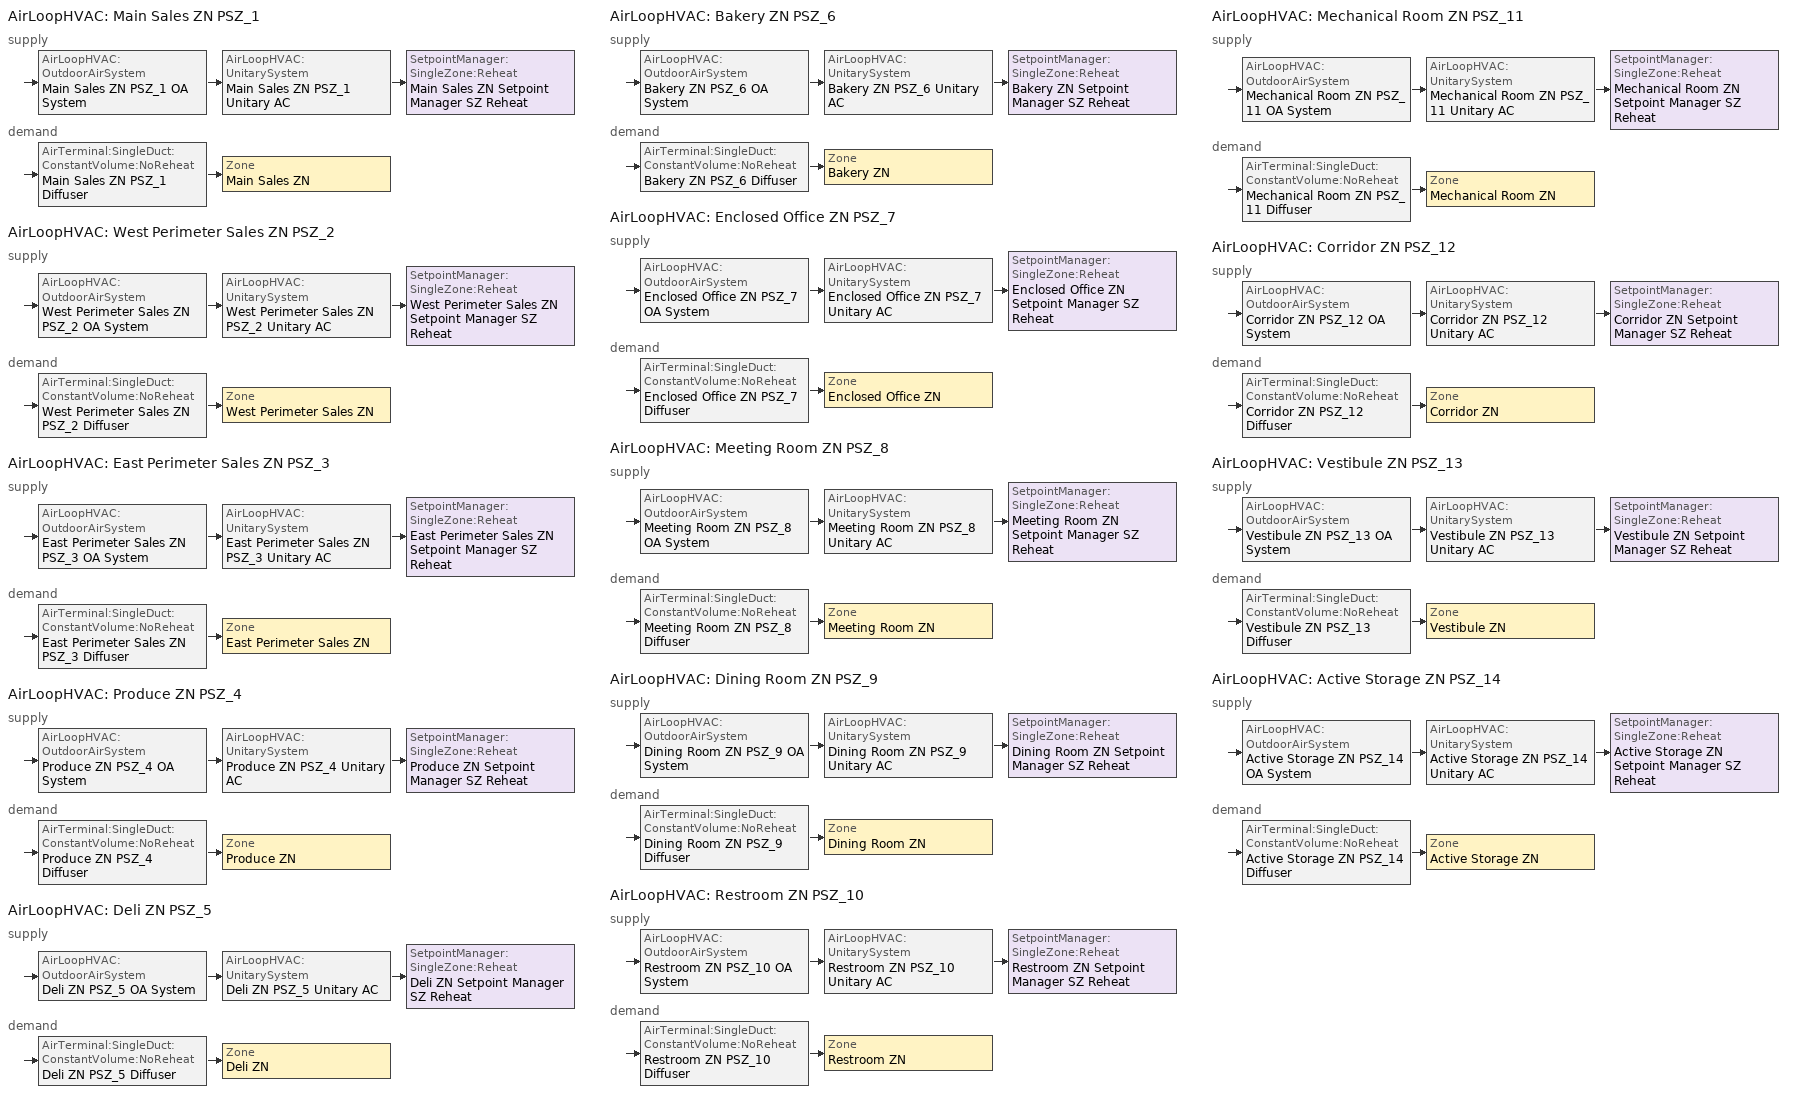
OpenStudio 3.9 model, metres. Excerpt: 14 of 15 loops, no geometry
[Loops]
AirLoopHVAC 'Main Sales ZN PSZ_1'
 supply: AirLoopHVAC:OutdoorAirSystem 'Main Sales ZN PSZ_1 OA System' > AirLoopHVAC:UnitarySystem 'Main Sales ZN PSZ_1 Unitary AC' > SetpointManager:SingleZone:Reheat 'Main Sales ZN Setpoint Manager SZ Reheat'
 demand: AirTerminal:SingleDuct:ConstantVolume:NoReheat 'Main Sales ZN PSZ_1 Diffuser' > Zone 'Main Sales ZN'
AirLoopHVAC 'West Perimeter Sales ZN PSZ_2'
 supply: AirLoopHVAC:OutdoorAirSystem 'West Perimeter Sales ZN PSZ_2 OA System' > AirLoopHVAC:UnitarySystem 'West Perimeter Sales ZN PSZ_2 Unitary AC' > SetpointManager:SingleZone:Reheat 'West Perimeter Sales ZN Setpoint Manager SZ Reheat'
 demand: AirTerminal:SingleDuct:ConstantVolume:NoReheat 'West Perimeter Sales ZN PSZ_2 Diffuser' > Zone 'West Perimeter Sales ZN'
AirLoopHVAC 'East Perimeter Sales ZN PSZ_3'
 supply: AirLoopHVAC:OutdoorAirSystem 'East Perimeter Sales ZN PSZ_3 OA System' > AirLoopHVAC:UnitarySystem 'East Perimeter Sales ZN PSZ_3 Unitary AC' > SetpointManager:SingleZone:Reheat 'East Perimeter Sales ZN Setpoint Manager SZ Reheat'
 demand: AirTerminal:SingleDuct:ConstantVolume:NoReheat 'East Perimeter Sales ZN PSZ_3 Diffuser' > Zone 'East Perimeter Sales ZN'
AirLoopHVAC 'Produce ZN PSZ_4'
 supply: AirLoopHVAC:OutdoorAirSystem 'Produce ZN PSZ_4 OA System' > AirLoopHVAC:UnitarySystem 'Produce ZN PSZ_4 Unitary AC' > SetpointManager:SingleZone:Reheat 'Produce ZN Setpoint Manager SZ Reheat'
 demand: AirTerminal:SingleDuct:ConstantVolume:NoReheat 'Produce ZN PSZ_4 Diffuser' > Zone 'Produce ZN'
AirLoopHVAC 'Deli ZN PSZ_5'
 supply: AirLoopHVAC:OutdoorAirSystem 'Deli ZN PSZ_5 OA System' > AirLoopHVAC:UnitarySystem 'Deli ZN PSZ_5 Unitary AC' > SetpointManager:SingleZone:Reheat 'Deli ZN Setpoint Manager SZ Reheat'
 demand: AirTerminal:SingleDuct:ConstantVolume:NoReheat 'Deli ZN PSZ_5 Diffuser' > Zone 'Deli ZN'
AirLoopHVAC 'Bakery ZN PSZ_6'
 supply: AirLoopHVAC:OutdoorAirSystem 'Bakery ZN PSZ_6 OA System' > AirLoopHVAC:UnitarySystem 'Bakery ZN PSZ_6 Unitary AC' > SetpointManager:SingleZone:Reheat 'Bakery ZN Setpoint Manager SZ Reheat'
 demand: AirTerminal:SingleDuct:ConstantVolume:NoReheat 'Bakery ZN PSZ_6 Diffuser' > Zone 'Bakery ZN'
AirLoopHVAC 'Enclosed Office ZN PSZ_7'
 supply: AirLoopHVAC:OutdoorAirSystem 'Enclosed Office ZN PSZ_7 OA System' > AirLoopHVAC:UnitarySystem 'Enclosed Office ZN PSZ_7 Unitary AC' > SetpointManager:SingleZone:Reheat 'Enclosed Office ZN Setpoint Manager SZ Reheat'
 demand: AirTerminal:SingleDuct:ConstantVolume:NoReheat 'Enclosed Office ZN PSZ_7 Diffuser' > Zone 'Enclosed Office ZN'
AirLoopHVAC 'Meeting Room ZN PSZ_8'
 supply: AirLoopHVAC:OutdoorAirSystem 'Meeting Room ZN PSZ_8 OA System' > AirLoopHVAC:UnitarySystem 'Meeting Room ZN PSZ_8 Unitary AC' > SetpointManager:SingleZone:Reheat 'Meeting Room ZN Setpoint Manager SZ Reheat'
 demand: AirTerminal:SingleDuct:ConstantVolume:NoReheat 'Meeting Room ZN PSZ_8 Diffuser' > Zone 'Meeting Room ZN'
AirLoopHVAC 'Dining Room ZN PSZ_9'
 supply: AirLoopHVAC:OutdoorAirSystem 'Dining Room ZN PSZ_9 OA System' > AirLoopHVAC:UnitarySystem 'Dining Room ZN PSZ_9 Unitary AC' > SetpointManager:SingleZone:Reheat 'Dining Room ZN Setpoint Manager SZ Reheat'
 demand: AirTerminal:SingleDuct:ConstantVolume:NoReheat 'Dining Room ZN PSZ_9 Diffuser' > Zone 'Dining Room ZN'
AirLoopHVAC 'Restroom ZN PSZ_10'
 supply: AirLoopHVAC:OutdoorAirSystem 'Restroom ZN PSZ_10 OA System' > AirLoopHVAC:UnitarySystem 'Restroom ZN PSZ_10 Unitary AC' > SetpointManager:SingleZone:Reheat 'Restroom ZN Setpoint Manager SZ Reheat'
 demand: AirTerminal:SingleDuct:ConstantVolume:NoReheat 'Restroom ZN PSZ_10 Diffuser' > Zone 'Restroom ZN'
AirLoopHVAC 'Mechanical Room ZN PSZ_11'
 supply: AirLoopHVAC:OutdoorAirSystem 'Mechanical Room ZN PSZ_11 OA System' > AirLoopHVAC:UnitarySystem 'Mechanical Room ZN PSZ_11 Unitary AC' > SetpointManager:SingleZone:Reheat 'Mechanical Room ZN Setpoint Manager SZ Reheat'
 demand: AirTerminal:SingleDuct:ConstantVolume:NoReheat 'Mechanical Room ZN PSZ_11 Diffuser' > Zone 'Mechanical Room ZN'
AirLoopHVAC 'Corridor ZN PSZ_12'
 supply: AirLoopHVAC:OutdoorAirSystem 'Corridor ZN PSZ_12 OA System' > AirLoopHVAC:UnitarySystem 'Corridor ZN PSZ_12 Unitary AC' > SetpointManager:SingleZone:Reheat 'Corridor ZN Setpoint Manager SZ Reheat'
 demand: AirTerminal:SingleDuct:ConstantVolume:NoReheat 'Corridor ZN PSZ_12 Diffuser' > Zone 'Corridor ZN'
AirLoopHVAC 'Vestibule ZN PSZ_13'
 supply: AirLoopHVAC:OutdoorAirSystem 'Vestibule ZN PSZ_13 OA System' > AirLoopHVAC:UnitarySystem 'Vestibule ZN PSZ_13 Unitary AC' > SetpointManager:SingleZone:Reheat 'Vestibule ZN Setpoint Manager SZ Reheat'
 demand: AirTerminal:SingleDuct:ConstantVolume:NoReheat 'Vestibule ZN PSZ_13 Diffuser' > Zone 'Vestibule ZN'
AirLoopHVAC 'Active Storage ZN PSZ_14'
 supply: AirLoopHVAC:OutdoorAirSystem 'Active Storage ZN PSZ_14 OA System' > AirLoopHVAC:UnitarySystem 'Active Storage ZN PSZ_14 Unitary AC' > SetpointManager:SingleZone:Reheat 'Active Storage ZN Setpoint Manager SZ Reheat'
 demand: AirTerminal:SingleDuct:ConstantVolume:NoReheat 'Active Storage ZN PSZ_14 Diffuser' > Zone 'Active Storage ZN'
[Sizing:Zone] Zone Cooling Design Supply Air Temperature Input Method=SupplyAirTemperature; Zone Cooling Design Supply Air Temperature {C}=12.7778; Zone Cooling Design Supply Air Temperature Difference {deltaC}=11.11; Zone Heating Design Supply Air Temperature Input Method=SupplyAirTemperature; Zone Heating Design Supply Air Temperature {C}=50; Zone Heating Design Supply Air Temperature Difference {deltaC}=11.11; Zone Cooling Design Supply Air Humidity Ratio {kg-H2O/kg-air}=0.0085; Zone Heating Design Supply Air Humidity Ratio {kg-H2O/kg-air}=0.008; Cooling Design Air Flow Method=DesignDay; Heating Design Air Flow Method=DesignDay; Account for Dedicated Outdoor Air System=No; Dedicated Outdoor Air System Control Strategy=NeutralSupplyAir; Dedicated Outdoor Air Low Setpoint Temperature for Design {C}=autosize; Dedicated Outdoor Air High Setpoint Temperature for Design {C}=autosize; Zone Load Sizing Method=Sensible Load Only No Latent Load; Zone Latent Cooling Design Supply Air Humidity Ratio Input Method=HumidityRatioDifference; Zone Cooling Design Supply Air Humidity Ratio Difference {kgWater/kgDryAir}=0.005; Zone Latent Heating Design Supply Air Humidity Ratio Input Method=HumidityRatioDifference; Zone Humidification Design Supply Air Humidity Ratio Difference {kgWater/kgDryAir}=0.005; Sizing Option=Coincident
Active Storage ZN; Bakery ZN; Corridor ZN; Deli ZN; Dining Room ZN; East Perimeter Sales ZN; Enclosed Office ZN; Main Sales ZN; Mechanical Room ZN; Meeting Room ZN; Produce ZN; Restroom ZN; Vestibule ZN; West Perimeter Sales ZN
[Zone equipment]
Active Storage ZN: Active Storage ZN PSZ_14 Diffuser
Bakery ZN: Bakery ZN PSZ_6 Diffuser, Bakery ZN Exhaust Fan
Corridor ZN: Corridor ZN PSZ_12 Diffuser
Deli ZN: Deli ZN PSZ_5 Diffuser, Deli ZN Exhaust Fan
Dining Room ZN: Dining Room ZN PSZ_9 Diffuser
East Perimeter Sales ZN: East Perimeter Sales ZN PSZ_3 Diffuser
Enclosed Office ZN: Enclosed Office ZN PSZ_7 Diffuser
Main Sales ZN: Main Sales ZN PSZ_1 Diffuser
Mechanical Room ZN: Mechanical Room ZN PSZ_11 Diffuser
Meeting Room ZN: Meeting Room ZN PSZ_8 Diffuser
Produce ZN: Produce ZN PSZ_4 Diffuser
Restroom ZN: Restroom ZN PSZ_10 Diffuser
Vestibule ZN: Vestibule ZN PSZ_13 Diffuser
West Perimeter Sales ZN: West Perimeter Sales ZN PSZ_2 Diffuser
[AirLoopHVAC] Availability Schedule=SuperMarket HVACOperationSchd; Design Supply Air Flow Rate {m3/s}=AutoSize; Design Return Air Flow Fraction of Supply Air Flow=1
Main Sales ZN PSZ_1; West Perimeter Sales ZN PSZ_2; East Perimeter Sales ZN PSZ_3; Produce ZN PSZ_4; Deli ZN PSZ_5; Bakery ZN PSZ_6; Enclosed Office ZN PSZ_7; Meeting Room ZN PSZ_8; Dining Room ZN PSZ_9; Restroom ZN PSZ_10; Mechanical Room ZN PSZ_11; Corridor ZN PSZ_12; Vestibule ZN PSZ_13; Active Storage ZN PSZ_14
[Sizing:System] Type of Load to Size On=Sensible; Design Outdoor Air Flow Rate {m3/s}=Autosize; Central Heating Maximum System Air Flow Ratio=1; Preheat Design Temperature {C}=7.22222; Preheat Design Humidity Ratio {kg-H2O/kg-Air}=0.008; Precool Design Temperature {C}=12.7778; Precool Design Humidity Ratio {kg-H2O/kg-Air}=0.008; Central Cooling Design Supply Air Temperature {C}=12.7778; Central Heating Design Supply Air Temperature {C}=50; Sizing Option=Coincident; 100% Outdoor Air in Cooling=No; 100% Outdoor Air in Heating=No; Central Cooling Design Supply Air Humidity Ratio {kg-H2O/kg-Air}=0.0085; Central Heating Design Supply Air Humidity Ratio {kg-H2O/kg-Air}=0.008; Cooling Design Air Flow Method=DesignDay; Cooling Design Air Flow Rate {m3/s}=0; Heating Design Air Flow Method=DesignDay; Heating Design Air Flow Rate {m3/s}=0; System Outdoor Air Method=ZoneSum; Zone Maximum Outdoor Air Fraction=1; Cooling Supply Air Flow Rate Per Floor Area {m3/s-m2}=0.00996765; Cooling Fraction of Autosized Cooling Supply Air Flow Rate=1; Cooling Supply Air Flow Rate Per Unit Cooling Capacity {m3/s-W}=3.94755e-05; Heating Supply Air Flow Rate Per Floor Area {m3/s-m2}=0.00996765; Heating Fraction of Autosized Heating Supply Air Flow Rate=1; Heating Fraction of Autosized Cooling Supply Air Flow Rate=1; Heating Supply Air Flow Rate Per Unit Heating Capacity {m3/s-W}=3.15882e-05; Cooling Design Capacity Method=CoolingDesignCapacity; Cooling Design Capacity {W}=autosize; Cooling Design Capacity Per Floor Area {W/m2}=234.7; Fraction of Autosized Cooling Design Capacity=1; Heating Design Capacity Method=HeatingDesignCapacity; Heating Design Capacity {W}=autosize; Heating Design Capacity Per Floor Area {W/m2}=157; Fraction of Autosized Heating Design Capacity=1; Central Cooling Capacity Control Method=OnOff
Main Sales ZN PSZ_1; West Perimeter Sales ZN PSZ_2; East Perimeter Sales ZN PSZ_3; Produce ZN PSZ_4; Deli ZN PSZ_5; Bakery ZN PSZ_6; Enclosed Office ZN PSZ_7; Meeting Room ZN PSZ_8; Dining Room ZN PSZ_9; Restroom ZN PSZ_10; Mechanical Room ZN PSZ_11; Corridor ZN PSZ_12; Vestibule ZN PSZ_13; Active Storage ZN PSZ_14
[SetpointManager:SingleZone:Reheat] Minimum Supply Air Temperature {C}=12.7778; Maximum Supply Air Temperature {C}=50
Name | Control Zone | Setpoint Node or NodeList
Main Sales ZN Setpoint Manager SZ Reheat | Main Sales ZN | Main Sales ZN PSZ_1 Supply Outlet Node
West Perimeter Sales ZN Setpoint Manager SZ Reheat | West Perimeter Sales ZN | West Perimeter Sales ZN PSZ_2 Supply Outlet Node
East Perimeter Sales ZN Setpoint Manager SZ Reheat | East Perimeter Sales ZN | East Perimeter Sales ZN PSZ_3 Supply Outlet Node
Produce ZN Setpoint Manager SZ Reheat | Produce ZN | Produce ZN PSZ_4 Supply Outlet Node
Deli ZN Setpoint Manager SZ Reheat | Deli ZN | Deli ZN PSZ_5 Supply Outlet Node
Bakery ZN Setpoint Manager SZ Reheat | Bakery ZN | Bakery ZN PSZ_6 Supply Outlet Node
Enclosed Office ZN Setpoint Manager SZ Reheat | Enclosed Office ZN | Enclosed Office ZN PSZ_7 Supply Outlet Node
Meeting Room ZN Setpoint Manager SZ Reheat | Meeting Room ZN | Meeting Room ZN PSZ_8 Supply Outlet Node
Dining Room ZN Setpoint Manager SZ Reheat | Dining Room ZN | Dining Room ZN PSZ_9 Supply Outlet Node
Restroom ZN Setpoint Manager SZ Reheat | Restroom ZN | Restroom ZN PSZ_10 Supply Outlet Node
Mechanical Room ZN Setpoint Manager SZ Reheat | Mechanical Room ZN | Mechanical Room ZN PSZ_11 Supply Outlet Node
Corridor ZN Setpoint Manager SZ Reheat | Corridor ZN | Corridor ZN PSZ_12 Supply Outlet Node
Vestibule ZN Setpoint Manager SZ Reheat | Vestibule ZN | Vestibule ZN PSZ_13 Supply Outlet Node
Active Storage ZN Setpoint Manager SZ Reheat | Active Storage ZN | Active Storage ZN PSZ_14 Supply Outlet Node
[Coil:Heating:Gas] Availability Schedule=Always On Discrete; Gas Burner Efficiency=0.8; Nominal Capacity {W}=AutoSize; On Cycle Parasitic Electric Load {W}=0; Off Cycle Parasitic Gas Load {W}=0
Main Sales ZN PSZ_1 Gas Htg Coil; West Perimeter Sales ZN PSZ_2 Gas Htg Coil; East Perimeter Sales ZN PSZ_3 Gas Htg Coil; Produce ZN PSZ_4 Gas Htg Coil; Deli ZN PSZ_5 Gas Htg Coil; Bakery ZN PSZ_6 Gas Htg Coil; Enclosed Office ZN PSZ_7 Gas Htg Coil; Meeting Room ZN PSZ_8 Gas Htg Coil; Dining Room ZN PSZ_9 Gas Htg Coil; Restroom ZN PSZ_10 Gas Htg Coil; Mechanical Room ZN PSZ_11 Gas Htg Coil; Corridor ZN PSZ_12 Gas Htg Coil; Vestibule ZN PSZ_13 Gas Htg Coil; Active Storage ZN PSZ_14 Gas Htg Coil
[Coil:Heating:Electric] Availability Schedule=Always On Discrete; Efficiency=1
Main Sales ZN PSZ_1 Electric Backup Htg Coil; West Perimeter Sales ZN PSZ_2 Electric Backup Htg Coil; East Perimeter Sales ZN PSZ_3 Electric Backup Htg Coil; Produce ZN PSZ_4 Electric Backup Htg Coil; Deli ZN PSZ_5 Electric Backup Htg Coil; Bakery ZN PSZ_6 Electric Backup Htg Coil; Enclosed Office ZN PSZ_7 Electric Backup Htg Coil; Meeting Room ZN PSZ_8 Electric Backup Htg Coil; Dining Room ZN PSZ_9 Electric Backup Htg Coil; Restroom ZN PSZ_10 Electric Backup Htg Coil; Mechanical Room ZN PSZ_11 Electric Backup Htg Coil; Corridor ZN PSZ_12 Electric Backup Htg Coil; Vestibule ZN PSZ_13 Electric Backup Htg Coil; Active Storage ZN PSZ_14 Electric Backup Htg Coil
[Coil:Cooling:DX:TwoSpeed] Availability Schedule=Always On Discrete; Rated High Speed Total Cooling Capacity {W}=Autosize; Rated High Speed Sensible Heat Ratio=Autosize; Rated High Speed Air Flow Rate {m3/s}=Autosize; Rated High Speed Evaporator Fan Power Per Volume Flow Rate 2017 {W/(m3/s)}=773.3; Rated High Speed Evaporator Fan Power Per Volume Flow Rate 2023 {W/(m3/s)}=934.4; Unit Internal Static Air Pressure {Pa}=773.3; Total Cooling Capacity Function of Temperature Curve=CoilClgDXQRatio_fTwbToadbSI; Total Cooling Capacity Function of Flow Fraction Curve=CoilClgDXSnglQRatio_fCFMRatio; Energy Input Ratio Function of Temperature Curve=CoilClgDXEIRRatio_fTwbToadbSI; Energy Input Ratio Function of Flow Fraction Curve=CoilClgDXSnglEIRRatio_fCFMRatio; Part Load Fraction Correlation Curve=CoilClgDXEIRRatio_fQFrac; Rated Low Speed Total Cooling Capacity {W}=Autosize; Rated Low Speed Sensible Heat Ratio=0.69; Rated Low Speed Evaporator Fan Power Per Volume Flow Rate 2017 {W/(m3/s)}=773.3; Rated Low Speed Evaporator Fan Power Per Volume Flow Rate 2023 {W/(m3/s)}=934.4; Low Speed Total Cooling Capacity Function of Temperature Curve=CoilClgDXQRatio_fTwbToadbSI; Low Speed Energy Input Ratio Function of Temperature Curve=CoilClgDXEIRRatio_fTwbToadbSI; Condenser Type=AirCooled; Minimum Outdoor Dry-Bulb Temperature for Compressor Operation {C}=-25; High Speed Evaporative Condenser Effectiveness=0; High Speed Evaporative Condenser Air Flow Rate {m3/s}=Autosize; High Speed Evaporative Condenser Pump Rated Power Consumption {W}=Autosize; Low Speed Evaporative Condenser Effectiveness=0; Low Speed Evaporative Condenser Air Flow Rate {m3/s}=Autosize; Low Speed Evaporative Condenser Pump Rated Power Consumption {W}=Autosize; Basin Heater Capacity {W/K}=10; Basin Heater Setpoint Temperature {C}=2
Name | Rated High Speed COP {W/W} | Rated Low Speed COP {W/W}
Main Sales ZN PSZ_1 2spd DX AC Clg Coil 642kBtu/hr 9.3EER; Produce ZN PSZ_4 2spd DX AC Clg Coil 278kBtu/hr 9.3EER | 3.23281 | 3.23281
West Perimeter Sales ZN PSZ_2 2spd DX AC Clg Coil 68kBtu/hr 10.1EER; East Perimeter Sales ZN PSZ_3 2spd DX AC Clg Coil 68kBtu/hr 10.1EER; Deli ZN PSZ_5 2spd DX AC Clg Coil 85kBtu/hr 10.1EER; Active Storage ZN PSZ_14 2spd DX AC Clg Coil 112kBtu/hr 10.1EER | 3.49917 | 3.49917
Bakery ZN PSZ_6 2spd DX AC Clg Coil 54kBtu/hr 9.7SEER; Enclosed Office ZN PSZ_7 2spd DX AC Clg Coil 10kBtu/hr 9.7SEER; Meeting Room ZN PSZ_8 2spd DX AC Clg Coil 30kBtu/hr 9.7SEER; Dining Room ZN PSZ_9 2spd DX AC Clg Coil 45kBtu/hr 9.7SEER; Restroom ZN PSZ_10 2spd DX AC Clg Coil 28kBtu/hr 9.7SEER; Mechanical Room ZN PSZ_11 2spd DX AC Clg Coil 10kBtu/hr 9.7SEER; Corridor ZN PSZ_12 2spd DX AC Clg Coil 20kBtu/hr 9.7SEER; Vestibule ZN PSZ_13 2spd DX AC Clg Coil 1kBtu/hr 9.7SEER | 3.14722 | 3.14722
[Fan:OnOff] Availability Schedule=Always On Discrete; Maximum Flow Rate {m3/s}=autosize; Motor In Airstream Fraction=1
Name | Fan Total Efficiency | Pressure Rise {Pa} | Motor Efficiency | Fan Power Ratio Function of Speed Ratio Curve | Fan Efficiency Ratio Function of Speed Ratio Curve
Main Sales ZN PSZ_1 Fan | 0.5915 | 1018.77 | 0.91 | Fan On Off Power Curve | Fan On Off Efficiency Curve
West Perimeter Sales ZN PSZ_2 Fan | 0.546 | 622.722 | 0.84 | Fan On Off Power Curve 1 | Fan On Off Efficiency Curve 1
East Perimeter Sales ZN PSZ_3 Fan | 0.546 | 622.722 | 0.84 | Fan On Off Power Curve 2 | Fan On Off Efficiency Curve 2
Produce ZN PSZ_4 Fan | 0.56875 | 622.722 | 0.875 | Fan On Off Power Curve 3 | Fan On Off Efficiency Curve 3
Deli ZN PSZ_5 Fan | 0.546 | 622.722 | 0.84 | Fan On Off Power Curve 4 | Fan On Off Efficiency Curve 4
Bakery ZN PSZ_6 Fan | 0.53625 | 622.722 | 0.825 | Fan On Off Power Curve 5 | Fan On Off Efficiency Curve 5
Enclosed Office ZN PSZ_7 Fan | 0.53625 | 622.722 | 0.825 | Fan On Off Power Curve 6 | Fan On Off Efficiency Curve 6
Meeting Room ZN PSZ_8 Fan | 0.53625 | 622.722 | 0.825 | Fan On Off Power Curve 7 | Fan On Off Efficiency Curve 7
Dining Room ZN PSZ_9 Fan | 0.53625 | 622.722 | 0.825 | Fan On Off Power Curve 8 | Fan On Off Efficiency Curve 8
Restroom ZN PSZ_10 Fan | 0.53625 | 622.722 | 0.825 | Fan On Off Power Curve 9 | Fan On Off Efficiency Curve 9
Mechanical Room ZN PSZ_11 Fan | 0.53625 | 622.722 | 0.825 | Fan On Off Power Curve 10 | Fan On Off Efficiency Curve 10
Corridor ZN PSZ_12 Fan | 0.53625 | 622.722 | 0.825 | Fan On Off Power Curve 11 | Fan On Off Efficiency Curve 11
Vestibule ZN PSZ_13 Fan | 0.53625 | 622.722 | 0.825 | Fan On Off Power Curve 12 | Fan On Off Efficiency Curve 12
Active Storage ZN PSZ_14 Fan | 0.546 | 622.722 | 0.84 | Fan On Off Power Curve 13 | Fan On Off Efficiency Curve 13
[AirLoopHVAC:UnitarySystem] Control Type=Load; Dehumidification Control Type=None; Availability Schedule=SuperMarket HVACOperationSchd; Fan Placement=DrawThrough; Supply Air Fan Operating Mode Schedule=SuperMarket HVACOperationSchd; DX Heating Coil Sizing Ratio=1; Use DOAS DX Cooling Coil=No; DOAS DX Cooling Coil Leaving Minimum Air Temperature {C}=2; Latent Load Control=SensibleOnlyLoadControl; Supply Air Flow Rate Method During Cooling Operation=SupplyAirFlowRate; Supply Air Flow Rate During Cooling Operation {m3/s}=Autosize; Supply Air Flow Rate Method During Heating Operation=SupplyAirFlowRate; Supply Air Flow Rate During Heating Operation {m3/s}=Autosize; Supply Air Flow Rate Method When No Cooling or Heating is Required=None; No Load Supply Air Flow Rate Control Set To Low Speed=Yes; Maximum Supply Air Temperature {C}=80; Maximum Outdoor Dry-Bulb Temperature for Supplemental Heater Operation {C}=21; Ancilliary On-Cycle Electric Power {W}=0; Ancilliary Off-Cycle Electric Power {W}=0
Name | Controlling Zone or Thermostat Location | Supply Fan | Heating Coil | Cooling Coil | Supplemental Heating Coil
Main Sales ZN PSZ_1 Unitary AC | Main Sales ZN | Main Sales ZN PSZ_1 Fan | Main Sales ZN PSZ_1 Gas Htg Coil | Main Sales ZN PSZ_1 2spd DX AC Clg Coil 642kBtu/hr 9.3EER | Main Sales ZN PSZ_1 Electric Backup Htg Coil
West Perimeter Sales ZN PSZ_2 Unitary AC | West Perimeter Sales ZN | West Perimeter Sales ZN PSZ_2 Fan | West Perimeter Sales ZN PSZ_2 Gas Htg Coil | West Perimeter Sales ZN PSZ_2 2spd DX AC Clg Coil 68kBtu/hr 10.1EER | West Perimeter Sales ZN PSZ_2 Electric Backup Htg Coil
East Perimeter Sales ZN PSZ_3 Unitary AC | East Perimeter Sales ZN | East Perimeter Sales ZN PSZ_3 Fan | East Perimeter Sales ZN PSZ_3 Gas Htg Coil | East Perimeter Sales ZN PSZ_3 2spd DX AC Clg Coil 68kBtu/hr 10.1EER | East Perimeter Sales ZN PSZ_3 Electric Backup Htg Coil
Produce ZN PSZ_4 Unitary AC | Produce ZN | Produce ZN PSZ_4 Fan | Produce ZN PSZ_4 Gas Htg Coil | Produce ZN PSZ_4 2spd DX AC Clg Coil 278kBtu/hr 9.3EER | Produce ZN PSZ_4 Electric Backup Htg Coil
Deli ZN PSZ_5 Unitary AC | Deli ZN | Deli ZN PSZ_5 Fan | Deli ZN PSZ_5 Gas Htg Coil | Deli ZN PSZ_5 2spd DX AC Clg Coil 85kBtu/hr 10.1EER | Deli ZN PSZ_5 Electric Backup Htg Coil
Bakery ZN PSZ_6 Unitary AC | Bakery ZN | Bakery ZN PSZ_6 Fan | Bakery ZN PSZ_6 Gas Htg Coil | Bakery ZN PSZ_6 2spd DX AC Clg Coil 54kBtu/hr 9.7SEER | Bakery ZN PSZ_6 Electric Backup Htg Coil
Enclosed Office ZN PSZ_7 Unitary AC | Enclosed Office ZN | Enclosed Office ZN PSZ_7 Fan | Enclosed Office ZN PSZ_7 Gas Htg Coil | Enclosed Office ZN PSZ_7 2spd DX AC Clg Coil 10kBtu/hr 9.7SEER | Enclosed Office ZN PSZ_7 Electric Backup Htg Coil
Meeting Room ZN PSZ_8 Unitary AC | Meeting Room ZN | Meeting Room ZN PSZ_8 Fan | Meeting Room ZN PSZ_8 Gas Htg Coil | Meeting Room ZN PSZ_8 2spd DX AC Clg Coil 30kBtu/hr 9.7SEER | Meeting Room ZN PSZ_8 Electric Backup Htg Coil
Dining Room ZN PSZ_9 Unitary AC | Dining Room ZN | Dining Room ZN PSZ_9 Fan | Dining Room ZN PSZ_9 Gas Htg Coil | Dining Room ZN PSZ_9 2spd DX AC Clg Coil 45kBtu/hr 9.7SEER | Dining Room ZN PSZ_9 Electric Backup Htg Coil
Restroom ZN PSZ_10 Unitary AC | Restroom ZN | Restroom ZN PSZ_10 Fan | Restroom ZN PSZ_10 Gas Htg Coil | Restroom ZN PSZ_10 2spd DX AC Clg Coil 28kBtu/hr 9.7SEER | Restroom ZN PSZ_10 Electric Backup Htg Coil
Mechanical Room ZN PSZ_11 Unitary AC | Mechanical Room ZN | Mechanical Room ZN PSZ_11 Fan | Mechanical Room ZN PSZ_11 Gas Htg Coil | Mechanical Room ZN PSZ_11 2spd DX AC Clg Coil 10kBtu/hr 9.7SEER | Mechanical Room ZN PSZ_11 Electric Backup Htg Coil
Corridor ZN PSZ_12 Unitary AC | Corridor ZN | Corridor ZN PSZ_12 Fan | Corridor ZN PSZ_12 Gas Htg Coil | Corridor ZN PSZ_12 2spd DX AC Clg Coil 20kBtu/hr 9.7SEER | Corridor ZN PSZ_12 Electric Backup Htg Coil
Vestibule ZN PSZ_13 Unitary AC | Vestibule ZN | Vestibule ZN PSZ_13 Fan | Vestibule ZN PSZ_13 Gas Htg Coil | Vestibule ZN PSZ_13 2spd DX AC Clg Coil 1kBtu/hr 9.7SEER | Vestibule ZN PSZ_13 Electric Backup Htg Coil
Active Storage ZN PSZ_14 Unitary AC | Active Storage ZN | Active Storage ZN PSZ_14 Fan | Active Storage ZN PSZ_14 Gas Htg Coil | Active Storage ZN PSZ_14 2spd DX AC Clg Coil 112kBtu/hr 10.1EER | Active Storage ZN PSZ_14 Electric Backup Htg Coil
[Controller:OutdoorAir] Minimum Outdoor Air Flow Rate {m3/s}=autosize; Maximum Outdoor Air Flow Rate {m3/s}=Autosize; Economizer Control Type=NoEconomizer; Economizer Control Action Type=ModulateFlow; Economizer Maximum Limit Dry-Bulb Temperature {C}=28; Economizer Maximum Limit Enthalpy {J/kg}=64000; Lockout Type=LockoutWithCompressor; Minimum Limit Type=FixedMinimum; Minimum Outdoor Air Schedule=Always On Discrete; High Humidity Control=No; High Humidity Outdoor Air Flow Ratio=1; Control High Indoor Humidity Based on Outdoor Humidity Ratio=Yes; Heat Recovery Bypass Control Type=BypassWhenWithinEconomizerLimits; Economizer Operation Staging=InterlockedWithMechanicalCooling
Name | Controller Mechanical Ventilation
Main Sales ZN PSZ_1 OA System Controller | Controller Mechanical Ventilation 1
West Perimeter Sales ZN PSZ_2 OA System Controller | Controller Mechanical Ventilation 2
East Perimeter Sales ZN PSZ_3 OA System Controller | Controller Mechanical Ventilation 3
Produce ZN PSZ_4 OA System Controller | Controller Mechanical Ventilation 4
Deli ZN PSZ_5 OA System Controller | Controller Mechanical Ventilation 5
Bakery ZN PSZ_6 OA System Controller | Controller Mechanical Ventilation 6
Enclosed Office ZN PSZ_7 OA System Controller | Controller Mechanical Ventilation 7
Meeting Room ZN PSZ_8 OA System Controller | Controller Mechanical Ventilation 8
Dining Room ZN PSZ_9 OA System Controller | Controller Mechanical Ventilation 9
Restroom ZN PSZ_10 OA System Controller | Controller Mechanical Ventilation 10
Mechanical Room ZN PSZ_11 OA System Controller | Controller Mechanical Ventilation 11
Corridor ZN PSZ_12 OA System Controller | Controller Mechanical Ventilation 12
Vestibule ZN PSZ_13 OA System Controller | Controller Mechanical Ventilation 13
Active Storage ZN PSZ_14 OA System Controller | Controller Mechanical Ventilation 14
[Controller:MechanicalVentilation] Availability Schedule=Always On Discrete; System Outdoor Air Method=ZoneSum
Controller Mechanical Ventilation 1; Controller Mechanical Ventilation 2; Controller Mechanical Ventilation 3; Controller Mechanical Ventilation 4; Controller Mechanical Ventilation 5; Controller Mechanical Ventilation 6; Controller Mechanical Ventilation 7; Controller Mechanical Ventilation 8; Controller Mechanical Ventilation 9; Controller Mechanical Ventilation 10; Controller Mechanical Ventilation 11; Controller Mechanical Ventilation 12; Controller Mechanical Ventilation 13; Controller Mechanical Ventilation 14
[AirLoopHVAC:OutdoorAirSystem]
Name | Controller
Main Sales ZN PSZ_1 OA System | Main Sales ZN PSZ_1 OA System Controller
West Perimeter Sales ZN PSZ_2 OA System | West Perimeter Sales ZN PSZ_2 OA System Controller
East Perimeter Sales ZN PSZ_3 OA System | East Perimeter Sales ZN PSZ_3 OA System Controller
Produce ZN PSZ_4 OA System | Produce ZN PSZ_4 OA System Controller
Deli ZN PSZ_5 OA System | Deli ZN PSZ_5 OA System Controller
Bakery ZN PSZ_6 OA System | Bakery ZN PSZ_6 OA System Controller
Enclosed Office ZN PSZ_7 OA System | Enclosed Office ZN PSZ_7 OA System Controller
Meeting Room ZN PSZ_8 OA System | Meeting Room ZN PSZ_8 OA System Controller
Dining Room ZN PSZ_9 OA System | Dining Room ZN PSZ_9 OA System Controller
Restroom ZN PSZ_10 OA System | Restroom ZN PSZ_10 OA System Controller
Mechanical Room ZN PSZ_11 OA System | Mechanical Room ZN PSZ_11 OA System Controller
Corridor ZN PSZ_12 OA System | Corridor ZN PSZ_12 OA System Controller
Vestibule ZN PSZ_13 OA System | Vestibule ZN PSZ_13 OA System Controller
Active Storage ZN PSZ_14 OA System | Active Storage ZN PSZ_14 OA System Controller
[AirTerminal:SingleDuct:ConstantVolume:NoReheat] Availability Schedule=Always On Discrete; Maximum Air Flow Rate {m3/s}=AutoSize
Main Sales ZN PSZ_1 Diffuser; West Perimeter Sales ZN PSZ_2 Diffuser; East Perimeter Sales ZN PSZ_3 Diffuser; Produce ZN PSZ_4 Diffuser; Deli ZN PSZ_5 Diffuser; Bakery ZN PSZ_6 Diffuser; Enclosed Office ZN PSZ_7 Diffuser; Meeting Room ZN PSZ_8 Diffuser; Dining Room ZN PSZ_9 Diffuser; Restroom ZN PSZ_10 Diffuser; Mechanical Room ZN PSZ_11 Diffuser; Corridor ZN PSZ_12 Diffuser; Vestibule ZN PSZ_13 Diffuser; Active Storage ZN PSZ_14 Diffuser
[Fan:ZoneExhaust] Availability Schedule=SuperMarket MinOA_MotorizedDamper_Sched; Fan Total Efficiency=0.45; Pressure Rise {Pa}=125; System Availability Manager Coupling Mode=Decoupled
Name | Maximum Flow Rate {m3/s}
Bakery ZN Exhaust Fan | 0.354
Deli ZN Exhaust Fan | 0.3374
[Refrigeration:System] Minimum Condensing Temperature {C}=21; Refrigeration System Working Fluid Type=R404a; Suction Temperature Control Type=ConstantSuctionTemperature; Suction Piping Zone=Main Sales ZN
Name | Refrigeration Condenser
Rack A | Refrigeration Condenser Air Cooled 1
Rack B | Refrigeration Condenser Air Cooled 2
Rack C | Refrigeration Condenser Air Cooled 3
Rack D | Refrigeration Condenser Air Cooled 4
[Refrigeration:Case] Availability Schedule=Always On Discrete; Zone=Main Sales ZN; Rated Ambient Temperature {C}=23.8889; Rated Ambient Relative Humidity {percent}=55; Rated Runtime Fraction=0.85; Case Lighting Schedule=Always On; Fraction of Lighting Energy to Case=0.5; Humidity at Zero Anti-Sweat Heater Energy {percent}=0; Case Height {m}=1.5; Fraction of Anti-Sweat Heater Energy to Case=0.7; Under Case HVAC Return Air Fraction=0
Name | Rated Total Cooling Capacity per Unit Length {W/m} | Rated Latent Heat Ratio | Case Length {m} | Case Operating Temperature {C} | Latent Case Credit Curve Type | Latent Case Credit Curve | Standard Case Fan Power per Unit Length {W/m} | Operating Case Fan Power per Unit Length {W/m} | Standard Case Lighting Power per Unit Length {W/m} | Installed Case Lighting Power per Unit Length {W/m} | Case Anti-Sweat Heater Power per Unit Length {W/m} | Anti-Sweat Heater Control Type | Case Defrost Power per Unit Length {W/m} | Case Defrost Type | Case Defrost Schedule | Case Defrost Drip-Down Schedule | Defrost Energy Correction Curve Type | Defrost Energy Correction Curve | Case Credit Fraction Schedule | Design Evaporator Temperature or Brine Inlet Temperature {C}
Ice Cream Reach-Ins | 617.4 | 0.1 | 43.8 | -23.9 | DewpointMethod | Glass Door Latent Curve Case | 70.21 | 70.21 | 99.08 | 99.08 | 286.7 | Constant | 1221.5 | ElectricwithTemperatureTermination | Refrigeration Defrost Schedule 001 | Refrigeration Defrost DripDown Schedule 001 | DewpointMethod | Glass Door Defrost Curve | Refrigeration Case Credit Schedule | -27.4
Ice Cream Coffins | 695.2 | 0.2 | 2.4 | -26.1 | DewpointMethod | Coffin Latent Curve Case | 23.6 | 23.6 | 0 | 0 | 254.6 | Constant | 1430.4 | ElectricwithTemperatureTermination | Refrigeration Defrost Schedule 002 | Refrigeration Defrost DripDown Schedule 002 | DewpointMethod | Coffin Defrost Curve | Refrigeration Case Credit Schedule 1 | -30
Frozen Food Reach-Ins | 583.7 | 0.1 | 41.4 | -20 | DewpointMethod | Glass Door Latent Curve Case | 70.21 | 70.21 | 99.08 | 99.08 | 286.7 | Constant | 1221.5 | ElectricwithTemperatureTermination | Refrigeration Defrost Schedule 003 | Refrigeration Defrost Schedule 003 | DewpointMethod | Glass Door Defrost Curve | Refrigeration Case Credit Schedule 2 | -23.5
Deli Cases | 410 | 0 | 25.5 | -2.9 | DewpointMethod | Glass Door Latent Curve Case | 50.85 | 50.85 | 0 | 0 | 63.6 | Constant | 856.3 | ElectricwithTemperatureTermination | Refrigeration Defrost Schedule 004 | Refrigeration Defrost DripDown Schedule 004 | DewpointMethod | Glass Door Defrost Curve | Refrigeration Case Credit Schedule 3 | -6.4
Dairy Cases | 1382.28 | 0.3 | 7.29996 | 0.6 | CaseTemperatureMethod | Open Latent Curve Case | 42.98 | 42.98 | 72.51 | 72.51 | 0 | None | 0 | OffCycle | Refrigeration Defrost Dummy schedule | Refrigeration Defrost Dummy schedule | None | Coffin Defrost Curve | Refrigeration Case Credit Schedule 4 | -3.9
Dairy_Meat Cases | 1437.6 | 0.3 | 18.3002 | 0.6 | DewpointMethod | Open Latent Curve Case | 42.98 | 42.98 | 72.51 | 72.51 | 0 | None | 0 | OffCycle | Refrigeration Defrost Dummy schedule | Refrigeration Defrost Dummy schedule | None | Coffin Defrost Curve | Refrigeration Case Credit Schedule 5 | -3.9
Meat_Cases | 1437.6 | 0.3 | 18.3002 | 0.6 | DewpointMethod | Open Latent Curve Case | 42.98 | 42.98 | 72.51 | 72.51 | 0 | None | 0 | OffCycle | Refrigeration Defrost Dummy schedule | Refrigeration Defrost Dummy schedule | None | Coffin Defrost Curve | Refrigeration Case Credit Schedule 6 | -3.9
Service Meat Cases | 808 | 0.1 | 6.099048 | -2.9 | DewpointMethod | Glass Door Latent Curve Case | 31.82 | 31.82 | 71.52 | 71.52 | 63.6 | Constant | 0 | OffCycle | Refrigeration Defrost Dummy schedule | Refrigeration Defrost Dummy schedule | None | Coffin Defrost Curve | Refrigeration Case Credit Schedule 7 | -6.4
Beverage Cases | 1437.6 | 0.3 | 4.901184 | 0.6 | DewpointMethod | Open Latent Curve Case | 42.98 | 42.98 | 72.51 | 72.51 | 0 | None | 0 | OffCycle | Refrigeration Defrost Dummy schedule | Refrigeration Defrost Dummy schedule | None | Coffin Defrost Curve | Refrigeration Case Credit Schedule 8 | -3.9
Service Deli Cases | 808 | 0.1 | 13.4 | -2.9 | DewpointMethod | Glass Door Latent Curve Case | 31.82 | 31.82 | 71.52 | 71.52 | 63.6 | Constant | 0 | OffCycle | Refrigeration Defrost Dummy schedule | Refrigeration Defrost Dummy schedule | None | Glass Door Defrost Curve | Refrigeration Case Credit Schedule 9 | -27.4
Salad Cases | 1437.6 | 0.3 | 14.59992 | 0.6 | DewpointMethod | Open Latent Curve Case | 42.98 | 42.98 | 72.51 | 72.51 | 0 | None | 0 | OffCycle | Refrigeration Defrost Dummy schedule | Refrigeration Defrost Dummy schedule | None | Coffin Defrost Curve | Refrigeration Case Credit Schedule 10 | -3.9
Produce Islands | 410 | 0.2 | 18.3 | -2.9 | DewpointMethod | Coffin Latent Curve Case | 50.85 | 50.85 | 0 | 0 | 63.6 | None | 856.3 | ElectricwithTemperatureTermination | Refrigeration Defrost Schedule 005 | Refrigeration Defrost DripDown Schedule 005 | DewpointMethod | Coffin Defrost Curve | Refrigeration Case Credit Schedule 11 | -6.4
Floral Cases | 1437.6 | 0.3 | 3.700272 | 0.6 | DewpointMethod | Open Latent Curve Case | 42.98 | 42.98 | 72.51 | 72.51 | 0 | None | 0 | OffCycle | Refrigeration Defrost Dummy schedule | Refrigeration Defrost Dummy schedule | None | Coffin Defrost Curve | Refrigeration Case Credit Schedule 12 | -3.9
Service Bakery Cases | 808 | 0.1 | 2.398776 | -2.9 | DewpointMethod | Glass Door Latent Curve Case | 31.82 | 31.82 | 71.52 | 71.52 | 63.6 | None | 0 | OffCycle | Refrigeration Defrost Dummy schedule | Refrigeration Defrost Dummy schedule | None | Coffin Defrost Curve | Refrigeration Case Credit Schedule 13 | -6.4
Prepared Foods Cases | 1437.6 | 0.3 | 16.9987 | 0.6 | DewpointMethod | Open Latent Curve Case | 42.98 | 42.98 | 72.51 | 72.51 | 0 | None | 0 | OffCycle | Refrigeration Defrost Dummy schedule | Refrigeration Defrost Dummy schedule | None | Coffin Defrost Curve | Refrigeration Case Credit Schedule 14 | -3.9
[Refrigeration:WalkIn] Availability Schedule=Always On Discrete; Rated Total Heating Power {W}=0; Rated Circulation Fan Power {W}=0; Lighting Schedule=Always On; Temperature Termination Defrost Fraction to Ice=0.7
Name | Rated Coil Cooling Capacity {W} | Operating Temperature {C} | Rated Cooling Source Temperature {C} | Rated Cooling Coil Fan Power {W} | Rated Total Lighting Power {W} | Defrost Type | Defrost Control Type | Defrost Schedule | Defrost Drip-Down Schedule | Defrost Power {W} | Insulated Floor Surface Area {m2} | Insulated Floor U-Value {W/m2-K} | WalkIn Zone Boundary 1
Grocery Freezer | 7687.95 | -26.1 | -31.7 | 615.036 | 518.399 | Electric | TemperatureTermination | Refrigeration Defrost Schedule 006 | Refrigeration Defrost DripDown Schedule 006 | 6073.48 | 48 | 0.203 | Refrigeration Walk In Zone Boundary 1
Bakery Freezer | 2850.35 | -26.1 | -31.7 | 228.028 | 129.6 | Electric | TemperatureTermination | Refrigeration Defrost Schedule 007 | Refrigeration Defrost DripDown Schedule 007 | 2251.77 | 12 | 0.203 | Refrigeration Walk In Zone Boundary 2
Dairy Cooler | 10861.2 | 1.67 | -3.89 | 868.898 | 669.599 | OffCycle | TimeSchedule | Refrigeration Defrost Dummy schedule | Refrigeration Defrost Dummy schedule | 0 | 61.9999 | 2.27 | Refrigeration Walk In Zone Boundary 3
Beer Cooler | 8249.47 | 1.67 | -3.89 | 659.958 | 475.2 | OffCycle | TimeSchedule | Refrigeration Defrost Dummy schedule | Refrigeration Defrost Dummy schedule | 0 | 44 | 2.27 | Refrigeration Walk In Zone Boundary 4
Meat Cooler | 7330.11 | 1.67 | -3.89 | 586.409 | 410.4 | OffCycle | TimeSchedule | Refrigeration Defrost Dummy schedule | Refrigeration Defrost Dummy schedule | 0 | 38 | 2.27 | Refrigeration Walk In Zone Boundary 5
Meat Prep | 10015 | 1.67 | -3.89 | 801.202 | 604.799 | OffCycle | TimeSchedule | Refrigeration Defrost Dummy schedule | Refrigeration Defrost Dummy schedule | 0 | 55.9999 | 2.27 | Refrigeration Walk In Zone Boundary 6
Bloom Box | 2015.01 | 1.67 | -3.89 | 161.2 | 64.7999 | OffCycle | TimeSchedule | Refrigeration Defrost Dummy schedule | Refrigeration Defrost Dummy schedule | 0 | 5.99999 | 2.27 | Refrigeration Walk In Zone Boundary 7
Deli Cooler | 2891.22 | 1.67 | -3.89 | 231.297 | 118.8 | OffCycle | TimeSchedule | Refrigeration Defrost Dummy schedule | Refrigeration Defrost Dummy schedule | 0 | 11 | 2.27 | Refrigeration Walk In Zone Boundary 8
Produce Cooler | 7174.51 | 1.67 | -3.89 | 573.961 | 399.6 | OffCycle | TimeSchedule | Refrigeration Defrost Dummy schedule | Refrigeration Defrost Dummy schedule | 0 | 37 | 2.27 | Refrigeration Walk In Zone Boundary 9
Fish Cooler | 2191.6 | 1.67 | -3.89 | 175.328 | 75.5999 | OffCycle | TimeSchedule | Refrigeration Defrost Dummy schedule | Refrigeration Defrost Dummy schedule | 0 | 6.99999 | 2.27 | Refrigeration Walk In Zone Boundary 10
[Refrigeration:WalkIn:ZoneBoundary] Height of Glass Reach In Doors Facing Zone {m}=1.8288; Area of Stocking Doors Facing Zone {m2}=3.30011; Height of Stocking Doors Facing Zone {m}=2.1; Stocking Door Opening Schedule Name Facing Zone=door_wi_sched; Stocking Door Opening Protection Type Facing Zone=None
Name | Zone | Total Insulated Surface Area Facing Zone {m2} | Insulated Surface U-Value Facing Zone {W/m2-K} | Glass Reach In Door U Value Facing Zone {W/m2-K} | Stocking Door U Value Facing Zone {W/m2-K}
Refrigeration Walk In Zone Boundary 1 | Active Storage ZN | 111.3 | 0.177 | 2.26975 | 0.177
Refrigeration Walk In Zone Boundary 2 | Bakery ZN | 49.3 | 0.177 | 2.26975 | 0.177
Refrigeration Walk In Zone Boundary 3; Refrigeration Walk In Zone Boundary 4 | Active Storage ZN | 135.5 | 0.203 | 21.7 | 0.203
Refrigeration Walk In Zone Boundary 5 | Active Storage ZN | 94.1 | 0.203 | 0.203 | 0.203
Refrigeration Walk In Zone Boundary 6 | Deli ZN | 125.1 | 0.203 | 2.26975 | 0.203
Refrigeration Walk In Zone Boundary 7 | Active Storage ZN | 39 | 0.203 | 2.26975 | 0.203
Refrigeration Walk In Zone Boundary 8 | Deli ZN | 47.6 | 0.203 | 2.26975 | 0.203
Refrigeration Walk In Zone Boundary 9 | Active Storage ZN | 92.4 | 0.203 | 2.26975 | 0.203
Refrigeration Walk In Zone Boundary 10 | Active Storage ZN | 40.7 | 0.203 | 2.26975 | 0.203
[Refrigeration:Condenser:AirCooled] Rated Subcooling Temperature Difference {deltaC}=0; Condenser Fan Speed Control Type=Fixed; Minimum Fan Air Flow Ratio=0.1
Name | Rated Effective Total Heat Rejection Rate Curve | Rated Fan Power {W}
Refrigeration Condenser Air Cooled 1 | Curve Linear 1 | 4102.91
Refrigeration Condenser Air Cooled 2 | Curve Linear 2 | 2962.15
Refrigeration Condenser Air Cooled 3 | Curve Linear 3 | 5552.66
Refrigeration Condenser Air Cooled 4 | Curve Linear 4 | 9401.07
[Schedule:Constant]
Always On Discrete: Value=1
[Schedule:Ruleset]
Name | Default Day Schedule
SuperMarket HVACOperationSchd | SuperMarket HVACOperationSchd Default
SuperMarket MinOA_MotorizedDamper_Sched | SuperMarket MinOA_MotorizedDamper_Sched Default
Always On | Always On Default
Refrigeration Case Credit Schedule | Refrigeration Case Credit Schedule Default
Refrigeration Case Credit Schedule 1 | Refrigeration Case Credit Schedule Default 1
door_wi_sched | door_wi_sched Default
Refrigeration Case Credit Schedule 2 | Refrigeration Case Credit Schedule Default 2
Refrigeration Case Credit Schedule 3 | Refrigeration Case Credit Schedule Default 3
Refrigeration Case Credit Schedule 4 | Refrigeration Case Credit Schedule Default 4
Refrigeration Case Credit Schedule 5 | Refrigeration Case Credit Schedule Default 5
Refrigeration Case Credit Schedule 6 | Refrigeration Case Credit Schedule Default 6
Refrigeration Case Credit Schedule 7 | Refrigeration Case Credit Schedule Default 7
Refrigeration Case Credit Schedule 8 | Refrigeration Case Credit Schedule Default 8
Refrigeration Case Credit Schedule 9 | Refrigeration Case Credit Schedule Default 9
Refrigeration Case Credit Schedule 10 | Refrigeration Case Credit Schedule Default 10
Refrigeration Case Credit Schedule 11 | Refrigeration Case Credit Schedule Default 11
Refrigeration Case Credit Schedule 12 | Refrigeration Case Credit Schedule Default 12
Refrigeration Case Credit Schedule 13 | Refrigeration Case Credit Schedule Default 13
Refrigeration Case Credit Schedule 14 | Refrigeration Case Credit Schedule Default 14
Refrigeration Defrost Schedule 001 | Refrigeration Defrost Schedule Default 001
Refrigeration Defrost Schedule 002 | Refrigeration Defrost Schedule Default 002
Refrigeration Defrost Schedule 003 | Refrigeration Defrost Schedule Default 003
Refrigeration Defrost Schedule 004 | Refrigeration Defrost Schedule Default 004
Refrigeration Defrost Schedule 005 | Refrigeration Defrost Schedule Default 005
Refrigeration Defrost Schedule 006 | Refrigeration Defrost Schedule Default 006
Refrigeration Defrost Schedule 007 | Refrigeration Defrost Schedule Default 007
Refrigeration Defrost DripDown Schedule 001 | Refrigeration Defrost DripDown Schedule Default 001
Refrigeration Defrost DripDown Schedule 002 | Refrigeration Defrost DripDown Schedule Default 002
Refrigeration Defrost DripDown Schedule 004 | Refrigeration Defrost DripDown Schedule Default 004
Refrigeration Defrost DripDown Schedule 005 | Refrigeration Defrost DripDown Schedule Default 005
Refrigeration Defrost DripDown Schedule 006 | Refrigeration Defrost DripDown Schedule Default 006
Refrigeration Defrost DripDown Schedule 007 | Refrigeration Defrost DripDown Schedule Default 007
Refrigeration Defrost Dummy schedule | Refrigeration Defrost Dummy schedule default
[Schedule:Day]
SuperMarket HVACOperationSchd Default; SuperMarket MinOA_MotorizedDamper_Sched Default: No, 6, 0, 0, 22, 0, 1, 24, 0, 0
Always On Default: No, 24, 0, 1
Refrigeration Case Credit Schedule Default; Refrigeration Case Credit Schedule Default 1; Refrigeration Case Credit Schedule Default 2; Refrigeration Case Credit Schedule Default 3; Refrigeration Case Credit Schedule Default 4; Refrigeration Case Credit Schedule Default 5; Refrigeration Case Credit Schedule Default 6; Refrigeration Case Credit Schedule Default 7; Refrigeration Case Credit Schedule Default 8; Refrigeration Case Credit Schedule Default 9; Refrigeration Case Credit Schedule Default 10; Refrigeration Case Credit Schedule Default 11; Refrigeration Case Credit Schedule Default 12; Refrigeration Case Credit Schedule Default 13; Refrigeration Case Credit Schedule Default 14: No, 7, 0, 0.2, 21, 0, 0.4, 24, 0, 0.2
door_wi_sched Default: No, 6, 0, 0, 22, 0, 0.0625, 24, 0, 0
Refrigeration Defrost Schedule Default 001; Refrigeration Defrost Schedule Default 002; Refrigeration Defrost Schedule Default 003; Refrigeration Defrost Schedule Default 004; Refrigeration Defrost Schedule Default 005: No, 6, 0, 0, 6, 45, 1, 24, 0, 0
Refrigeration Defrost Schedule Default 006; Refrigeration Defrost Schedule Default 007: No, 6, 0, 0, 6, 45, 1, 20, 0, 0, 20, 45, 1, 24, 0, 0
Refrigeration Defrost DripDown Schedule Default 001; Refrigeration Defrost DripDown Schedule Default 002; Refrigeration Defrost DripDown Schedule Default 004; Refrigeration Defrost DripDown Schedule Default 005: No, 6, 45, 0, 7, 0, 1, 24, 0, 0
Refrigeration Defrost DripDown Schedule Default 006; Refrigeration Defrost DripDown Schedule Default 007: No, 6, 45, 0, 7, 0, 1, 20, 45, 0, 21, 0, 1, 24, 0, 0
Refrigeration Defrost Dummy schedule default: No, 24, 0, 0
[Curve:Exponent] Coefficient1 Constant=1; Coefficient2 Constant=0; Coefficient3 Constant=0; Minimum Value of x=0; Maximum Value of x=1
Fan On Off Power Curve; Fan On Off Power Curve 1; Fan On Off Power Curve 2; Fan On Off Power Curve 3; Fan On Off Power Curve 4; Fan On Off Power Curve 5; Fan On Off Power Curve 6; Fan On Off Power Curve 7; Fan On Off Power Curve 8; Fan On Off Power Curve 9; Fan On Off Power Curve 10; Fan On Off Power Curve 11; Fan On Off Power Curve 12; Fan On Off Power Curve 13
[Curve:Cubic]
Name | Coefficient1 Constant | Coefficient2 x | Coefficient3 x**2 | Coefficient4 x**3 | Minimum Value of x | Maximum Value of x
Fan On Off Efficiency Curve; Fan On Off Efficiency Curve 1; Fan On Off Efficiency Curve 2; Fan On Off Efficiency Curve 3; Fan On Off Efficiency Curve 4; Fan On Off Efficiency Curve 5; Fan On Off Efficiency Curve 6; Fan On Off Efficiency Curve 7; Fan On Off Efficiency Curve 8; Fan On Off Efficiency Curve 9; Fan On Off Efficiency Curve 10; Fan On Off Efficiency Curve 11; Fan On Off Efficiency Curve 12; Fan On Off Efficiency Curve 13 | 1 | 0 | 0 | 0 | 0 | 1
Glass Door Latent Curve Case; Coffin Latent Curve Case | 0.3379 | 0.0309 | 0.0005 | 4e-05 | -55 | 55
Glass Door Defrost Curve; Coffin Defrost Curve | 0.3475 | 0.0296 | 0.0007 | 3e-05 | -55 | 55
Open Latent Curve Case | -0.0187 | 0.0458 | 0.0011 | 5e-05 | -55 | 55
CoilClgDXEIRRatio_fQFrac | 0 | 5.1091 | -8.5515 | 4.4744 | 0.7 | 1
[Curve:Linear] Coefficient1 Constant=0; Minimum Value of x=1.4; Maximum Value of x=33.3
Name | Coefficient2 x
Curve Linear 1 | 13799.4
Curve Linear 2 | 9180.2
Curve Linear 3 | 19669.8
Curve Linear 4 | 35252.9
[Curve:Biquadratic] Minimum Value of x=13.89; Maximum Value of x=25; Minimum Value of y=23.89; Maximum Value of y=46.11; Minimum Curve Output=0.77
Name | Coefficient1 Constant | Coefficient2 x | Coefficient3 x**2 | Coefficient4 y | Coefficient5 y**2 | Coefficient6 x*y | Maximum Curve Output
CoilClgDXQRatio_fTwbToadbSI | 0.86779 | 0.014245 | 0.000554 | -0.007569 | 3.2e-05 | -0.000191 | 1.29
CoilClgDXEIRRatio_fTwbToadbSI | 0.116709 | 0.028458 | -0.000411 | 0.021422 | 0.000162 | -0.00068 | 1.33
[Curve:Quadratic]
Name | Coefficient1 Constant | Coefficient2 x | Coefficient3 x**2 | Minimum Value of x | Maximum Value of x
CoilClgDXSnglQRatio_fCFMRatio | 0.8 | 0.2 | 0 | 0.5 | 1.5
CoilClgDXSnglEIRRatio_fCFMRatio | 1.156 | -0.1816 | 0.0256 | 0 | 1
